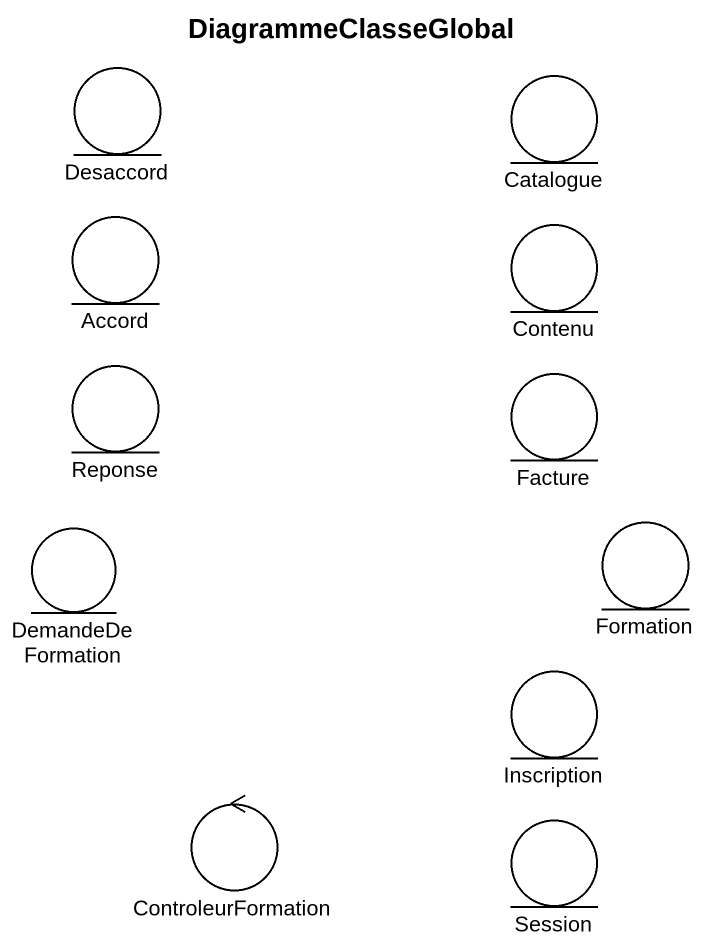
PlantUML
@startuml
title DiagrammeClasseGlobal
entity Desaccord
entity Catalogue
entity Accord
entity Contenu
entity Reponse
entity Facture
entity DemandeDeFormation
entity Formation
entity Inscription
control ControleurFormation
entity Session
@enduml
